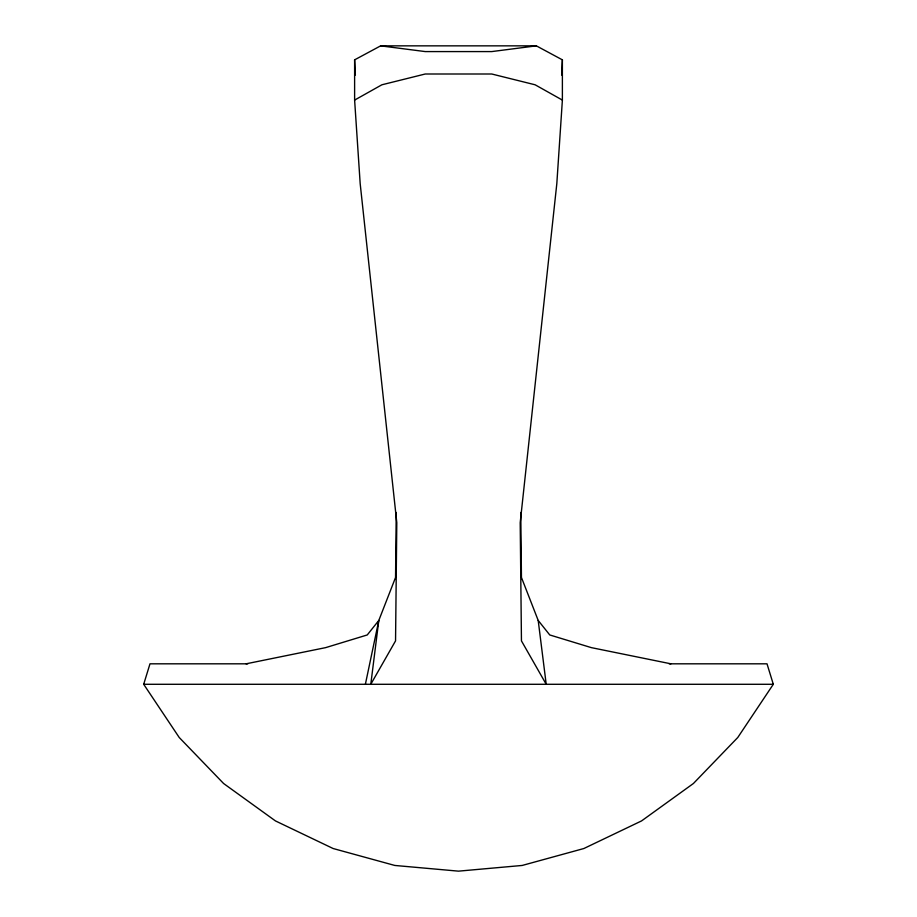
<?xml version="1.0" encoding="UTF-8"?>
<svg xmlns="http://www.w3.org/2000/svg" width="917" height="917" viewBox="0 0 917 917"><rect width="100%" height="100%" fill="white"/><g stroke="black" fill="none" stroke-linecap="round" stroke-linejoin="round"><path stroke-width="1.38" d="M396.224 512.477L395.548 577.481L378.801 620.454L365.379 684.288M561.651 75.102L562.385 59.846L536.353 45.85L380.647 45.85L354.615 59.846L354.615 100.091L360.186 183.709L396.797 522.667L395.548 640.88L370.789 684.288L378.801 620.454L367.247 634.954L325.65 647.631L246.1 663.816M562.385 59.846L562.385 100.091L556.814 183.709L520.203 522.667L521.452 640.88L546.211 684.288L538.199 620.454L521.452 577.481L520.776 512.477M669.192 663.816L767.013 663.816L773.306 684.288L737.795 737.474L693.401 783.508L641.545 820.921L583.865 848.523L522.197 865.453L458.5 871.15L394.803 865.453L333.135 848.523L275.455 820.921L223.599 783.508L179.205 737.474L143.694 684.288L149.987 663.816L247.808 663.816M354.615 100.091L381.862 84.8L425.247 74.002L491.753 74.002L535.138 84.8L562.385 100.091M536.353 45.85L491.753 51.581L425.247 51.581L380.647 45.85M143.694 684.288L773.306 684.288M670.9 663.816L591.35 647.631L549.753 634.954L538.199 620.454M354.615 59.846L355.349 75.102"/></g></svg>
